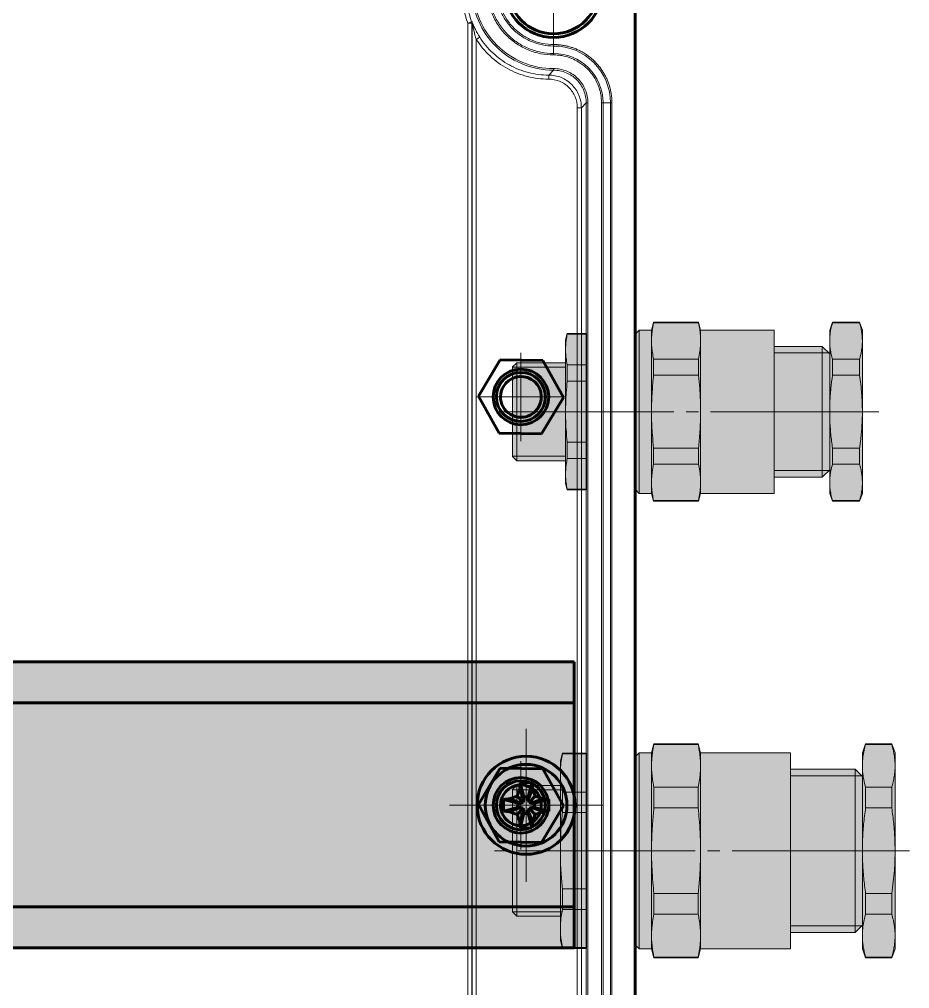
# Model space of a CAD drawing. Header units: millimetres. Extents: x -101 to 319, y -85 to 212.
# Drawn here: x 266.16 to 293.4, y 55.58 to 85.25 of the extents above; entities that cross this region are included whole.
import ezdxf

# ---------------------------------------------------------------- set-up
doc = ezdxf.new("R2010")
doc.units = ezdxf.units.MM
for name, pattern in [('K5LT_AXLED', [26.227272, 21.727272, -1.5, 1.5, -1.5]), ('K5LT_BASIC', [0]), ('K5LT_THIN', [0])]:
    doc.linetypes.add(name, pattern=pattern)
doc.layers.add('Системный слой', color=7, linetype='Continuous')

# ---------------------------------------------------------------- blocks, each defined once
blk = doc.blocks.new('VP.262512_withoutcapside')
at = {"layer": 'Системный слой', "color": 150, "linetype": 'K5LT_BASIC', "lineweight": 60, "true_color": 0x0080ff}
for p, q in [((127.49, 114.99), (127.49, -114.99)), ((108.3, 50.08), (110.97, 54.54)), ((110.97, 54.54), (116.17, 54.46)), ((116.17, 54.46), (118.7, 49.92)), ((110.83, 45.54), (108.3, 50.08)), ((118.7, 49.92), (116.03, 45.46)), ((116.03, 45.46), (110.83, 45.54)), ((108.3, 0.08), (110.97, 4.54)), ((110.97, 4.54), (116.17, 4.46)), ((116.17, 4.46), (118.7, -0.08)), ((110.83, -4.46), (108.3, 0.08)), ((118.7, -0.08), (116.03, -4.54)), ((116.03, -4.54), (110.83, -4.46))]:
    blk.add_line(p, q, dxfattribs=at)
at = {"layer": 'Системный слой', "color": 30, "linetype": 'K5LT_AXLED', "lineweight": 18, "true_color": 0xff8000}
for p, q in [((117.5, 100), (117.5, 92)), ((113.5, 50), (113.5, 55.4)), ((113.5, 50), (108.1, 50)), ((113.5, 50), (118.9, 50)), ((113.5, 50), (113.5, 44.6)), ((113.5, 0), (113.5, 5.4)), ((113.5, 0), (108.1, 0)), ((113.5, 0), (118.9, 0)), ((113.5, 0), (113.5, -5.4))]:
    blk.add_line(p, q, dxfattribs=at)
at = {"layer": 'Системный слой', "color": 7, "linetype": 'K5LT_THIN', "lineweight": 18}
for p, q in [((107.47, 95.93), (107, 95.76)), ((107.5, 95.76), (107, 95.76)), ((107, 95.76), (107, -95.76)), ((107.47, 95.93), (107.51, 95.94)), ((107.54, 95.77), (107.5, 95.76)), ((107.5, 95.76), (107.5, -95.76)), ((107.54, -95.77), (107.54, 95.77)), ((108.04, 93.77), (108.47, 94.04)), ((108.04, -93.77), (108.04, 93.77)), ((117.5, 92.96), (117.5, 92.05)), ((116.9, 89.4), (117.5, 90)), ((120.9, 85.4), (121.5, 86)), ((121.7, 86), (121.5, 86)), ((121.5, 86), (121.5, -86)), ((121.7, 86), (121.7, -86)), ((123.55, 86), (123.37, 86)), ((123.37, 86), (123.37, -86)), ((123.55, 86), (124.46, 86)), ((123.55, -86), (123.55, 86)), ((124.46, -86), (124.46, 86)), ((124.46, 86), (124.64, 86)), ((124.64, 86), (124.64, -86)), ((120.4, 85.4), (120.9, 85.4)), ((120.4, -85.4), (120.4, 85.4)), ((120.9, -85.4), (120.9, 85.4))]:
    blk.add_line(p, q, dxfattribs=at)
at = {"layer": 'Системный слой', "color": 150, "linetype": 'K5LT_BASIC', "lineweight": 60, "true_color": 0x0080ff}
for centre, radius in [((117.5, 100), 6), ((117.5, 100), 5.54), ((113.5, 50), 3.4), ((113.5, 50), 3), ((113.5, 0), 3.4), ((113.5, 0), 3)]:
    blk.add_circle(centre, radius, dxfattribs=at)
at = {"layer": 'Системный слой', "color": 7, "linetype": 'K5LT_THIN', "lineweight": 18}
for radius, end in [(6.96, 90.0016), (6.05, 90.0018)]:
    blk.add_arc((117.5, 86), radius, 359.9996, end, dxfattribs=at)
at = {"layer": 'Системный слой', "color": 150, "linetype": 'K5LT_BASIC', "lineweight": 60, "true_color": 0x0080ff}
for centre, start, end in [((113.5, 50), 329.0779, 149.0779), ((113.5, 50), 149.0779, 329.0779), ((113.5, 0), 329.0779, 149.0779), ((113.5, 0), 149.0779, 329.0779)]:
    blk.add_arc(centre, 2.5, start, end, dxfattribs=at)
at = {"layer": 'Системный слой', "color": 7, "linetype": 'K5LT_THIN', "lineweight": 18}
for centre, major_axis, ratio, start_param, end_param in [((107, 95.76), (-0.123, 0.485), 0.999959, 4.464107, 4.814949), ((107.04, 95.77), (-0.125, 0.484), 0.999959, 4.460672, 4.813688), ((117.5, 90.2), (0, -0.2), 0.000865, 4.712389, 6.276205), ((116.9, 88.9), (0, 0.5), 0.000346, 4.712389, 6.276204)]:
    blk.add_ellipse(centre, major_axis=major_axis, ratio=ratio, start_param=start_param, end_param=end_param, dxfattribs=at)
for points, knots in [([(107.5, 100), (107.5, 98.62), (107.79, 97.28), (108.82, 94.87), (109.55, 93.8), (111.3, 92.05), (112.37, 91.32), (114.78, 90.29), (116.12, 90), (117.5, 90)], [0, 0, 0, 0, 0.25, 0.25, 0.5, 0.5, 0.75, 0.75, 1, 1, 1, 1]), ([(107.7, 100), (107.7, 98.72), (107.95, 97.43), (108.94, 95.06), (109.66, 93.98), (111.48, 92.16), (112.56, 91.44), (114.93, 90.45), (116.22, 90.2), (117.5, 90.2)], [0, 0, 0, 0, 0.25, 0.25, 0.5, 0.5, 0.75, 0.75, 1, 1, 1, 1]), ([(109.37, 100), (109.37, 99.47), (109.42, 98.93), (109.58, 98.14), (109.64, 97.88), (109.8, 97.37), (109.88, 97.13), (110.19, 96.39), (110.44, 95.92), (110.89, 95.25), (111.05, 95.04), (111.38, 94.63), (111.56, 94.43), (111.94, 94.06), (112.14, 93.88), (112.55, 93.54), (112.76, 93.38), (113.21, 93.08), (113.43, 92.95), (113.9, 92.7), (114.14, 92.59), (114.88, 92.28), (115.39, 92.12), (116.44, 91.92), (116.97, 91.87), (117.5, 91.87)], [0, 0, 0, 0, 0.125, 0.125, 0.1875, 0.1875, 0.25, 0.25, 0.375, 0.375, 0.4375, 0.4375, 0.5, 0.5, 0.5625, 0.5625, 0.625, 0.625, 0.6875, 0.6875, 0.75, 0.75, 0.875, 0.875, 1, 1, 1, 1]), ([(109.55, 100), (109.55, 99.48), (109.6, 98.96), (109.76, 98.19), (109.82, 97.93), (109.97, 97.43), (110.06, 97.19), (110.26, 96.71), (110.37, 96.48), (110.61, 96.02), (110.75, 95.79), (111.19, 95.14), (111.51, 94.74), (112.25, 94.01), (112.66, 93.67), (113.52, 93.1), (113.98, 92.85), (114.7, 92.56), (114.95, 92.47), (115.45, 92.32), (115.7, 92.25), (116.46, 92.1), (116.97, 92.05), (117.5, 92.05)], [0, 0, 0, 0, 0.125, 0.125, 0.1875, 0.1875, 0.25, 0.25, 0.3125, 0.3125, 0.375, 0.375, 0.5, 0.5, 0.625, 0.625, 0.75, 0.75, 0.8125, 0.8125, 0.875, 0.875, 1, 1, 1, 1]), ([(117.5, 92.96), (117.03, 92.96), (116.58, 93.01), (115.67, 93.19), (115.22, 93.32), (114.59, 93.59), (114.38, 93.68), (113.97, 93.9), (113.78, 94.02), (113.2, 94.41), (112.84, 94.7), (112.2, 95.35), (111.9, 95.71), (111.39, 96.47), (111.17, 96.88), (110.91, 97.52), (110.83, 97.74), (110.7, 98.18), (110.64, 98.4), (110.51, 99.08), (110.46, 99.53), (110.46, 100)], [0, 0, 0, 0, 0.125, 0.125, 0.25, 0.25, 0.3125, 0.3125, 0.375, 0.375, 0.5, 0.5, 0.625, 0.625, 0.75, 0.75, 0.8125, 0.8125, 0.875, 0.875, 1, 1, 1, 1]), ([(110.64, 100), (110.64, 99.55), (110.69, 99.1), (110.82, 98.45), (110.87, 98.23), (111, 97.8), (111.08, 97.58), (111.34, 96.96), (111.55, 96.57), (112.05, 95.82), (112.34, 95.47), (112.97, 94.84), (113.31, 94.55), (113.87, 94.18), (114.07, 94.06), (114.46, 93.85), (114.67, 93.75), (115.28, 93.5), (115.71, 93.37), (116.6, 93.19), (117.05, 93.14), (117.5, 93.14)], [0, 0, 0, 0, 0.125, 0.125, 0.1875, 0.1875, 0.25, 0.25, 0.375, 0.375, 0.5, 0.5, 0.625, 0.625, 0.6875, 0.6875, 0.75, 0.75, 0.875, 0.875, 1, 1, 1, 1]), ([(107.51, 95.94), (107.51, 95.94), (107.53, 95.89), (107.58, 95.76), (107.61, 95.69), (107.71, 95.44), (107.79, 95.27), (107.96, 94.92), (108.05, 94.74), (108.25, 94.39), (108.35, 94.21), (108.47, 94.04)], [0, 0, 0, 0, 0.125, 0.125, 0.25, 0.25, 0.5, 0.5, 0.75, 0.75, 1, 1, 1, 1]), ([(108.04, 93.77), (107.99, 93.95), (107.93, 94.14), (107.83, 94.51), (107.78, 94.69), (107.69, 95.06), (107.65, 95.25), (107.6, 95.5), (107.58, 95.58), (107.55, 95.71), (107.54, 95.77), (107.54, 95.77)], [0, 0, 0, 0, 0.25, 0.25, 0.5, 0.5, 0.75, 0.75, 0.875, 0.875, 1, 1, 1, 1]), ([(116.9, 88.9), (116.02, 88.9), (115.15, 89.01), (113.44, 89.45), (112.62, 89.78), (111.08, 90.62), (110.36, 91.14), (109.08, 92.34), (108.52, 93.03), (108.04, 93.77)], [0, 0, 0, 0, 0.25, 0.25, 0.5, 0.5, 0.75, 0.75, 1, 1, 1, 1]), ([(108.47, 94.04), (108.91, 93.33), (109.45, 92.68), (110.67, 91.54), (111.36, 91.04), (112.82, 90.23), (113.61, 89.92), (115.23, 89.51), (116.07, 89.4), (116.9, 89.4)], [0, 0, 0, 0, 0.25, 0.25, 0.5, 0.5, 0.75, 0.75, 1, 1, 1, 1]), ([(117.5, 91.87), (117.69, 91.87), (117.98, 91.85), (118.26, 91.82), (118.45, 91.79), (118.54, 91.77), (119.02, 91.68), (119.38, 91.57), (120.01, 91.31), (120.27, 91.18), (120.61, 90.98), (120.69, 90.92), (121.08, 90.66), (121.38, 90.42), (121.85, 89.94), (122.04, 89.73), (122.26, 89.42), (122.32, 89.35), (122.59, 88.94), (122.77, 88.6), (123.03, 87.97), (123.12, 87.7), (123.21, 87.32), (123.24, 87.23), (123.33, 86.76), (123.37, 86.38), (123.37, 86)], [0, 0, 0, 0, 0.0625, 0.09375, 0.09375, 0.125, 0.125, 0.25, 0.25, 0.34375, 0.34375, 0.375, 0.375, 0.5, 0.5, 0.59375, 0.59375, 0.625, 0.625, 0.75, 0.75, 0.84375, 0.84375, 0.875, 0.875, 1, 1, 1, 1]), ([(117.5, 90.2), (118.05, 90.2), (118.6, 90.09), (119.61, 89.67), (120.08, 89.36), (120.86, 88.58), (121.17, 88.11), (121.59, 87.1), (121.7, 86.55), (121.7, 86)], [0, 0, 0, 0, 0.25, 0.25, 0.5, 0.5, 0.75, 0.75, 1, 1, 1, 1]), ([(120.9, 85.4), (120.9, 85.93), (120.8, 86.45), (120.4, 87.42), (120.1, 87.86), (119.36, 88.6), (118.92, 88.9), (117.95, 89.3), (117.43, 89.4), (116.9, 89.4)], [0, 0, 0, 0, 0.25, 0.25, 0.5, 0.5, 0.75, 0.75, 1, 1, 1, 1]), ([(117.5, 90), (118.02, 90), (118.55, 89.89), (119.51, 89.49), (119.96, 89.2), (120.7, 88.46), (120.99, 88.01), (121.39, 87.05), (121.5, 86.52), (121.5, 86)], [0, 0, 0, 0, 0.25, 0.25, 0.5, 0.5, 0.75, 0.75, 1, 1, 1, 1]), ([(120.4, 85.4), (120.4, 85.86), (120.31, 86.32), (119.96, 87.17), (119.7, 87.55), (119.05, 88.2), (118.67, 88.46), (117.82, 88.81), (117.36, 88.9), (116.9, 88.9)], [0, 0, 0, 0, 0.25, 0.25, 0.5, 0.5, 0.75, 0.75, 1, 1, 1, 1])]:
    blk.add_open_spline(points, degree=3, knots=knots, dxfattribs=at)
for points in [[(107, 95.76), (106.58, 96.91), (106.36, 98.14), (106.36, 99.36)], [(106.86, 99.36), (106.86, 98.19), (107.07, 97.03), (107.47, 95.93)]]:
    blk.add_open_spline(points, degree=3, dxfattribs=at)
for points, weights, degree in [([(117.5, 92.96), (117.5, 92.99), (117.5, 93.06), (117.5, 93.14)], [1, 0.886025048378, 0.886025048378, 1], 3), ([(117.5, 93.14), (121.69, 93.14), (124.64, 90.19), (124.64, 86)], [1, 0.804736268058, 0.804736268058, 1], 3), ([(117.5, 92.05), (117.5, 92), (117.5, 91.87)], [1, 0.829037572555, 1], 2)]:
    blk.add_rational_spline(points, weights, degree=degree, dxfattribs=at)
blk = doc.blocks.new('DIN_VP.262512')
at = {"layer": 'Системный слой', "true_color": 0xffffff}
h = blk.add_hatch(color=7, dxfattribs=at)
h.paths.add_polyline_path([(108.53, 12.55), (-120, 12.55), (-120, -12.45), (108.53, -12.45), (120, -12.45), (120, 12.55)])
h.paths.add_polyline_path([(-120, -17.44), (120, -17.36), (120, -12.36), (-120, -12.44)])
h.paths.add_polyline_path([(-120, 12.42), (108.53, 12.55), (120, 12.52), (120, 17.61), (-120, 17.51)])
h = blk.add_hatch(color=7, dxfattribs=at)
h.paths.add_polyline_path([(113.36, 2.02), (113.43, 2.76), (114.86, 2.76), (114.93, 2.02), (115.26, 1.12), (116.16, 0.78), (116.9, 0.71), (116.9, -0.71), (116.16, -0.78), (115.26, -1.12), (114.93, -2.02), (114.86, -2.76), (113.43, -2.76), (113.36, -2.02), (113.03, -1.12), (112.13, -0.78), (111.39, -0.71), (111.36, 0), (111.39, 0.71), (112.13, 0.78), (113.03, 1.12)])
h.paths.add_polyline_path([(114.14, -6), (117.11, -5.21), (119.31, -3.06), (120.14, -0.1), (119.41, 2.88), (117.29, 5.11), (114.35, 6), (111.36, 5.31), (109.09, 3.24), (108.15, 0.31), (108.78, -2.7), (110.82, -5), (113.73, -5.99)])
h.paths.add_polyline_path([(113.79, 0.35), (113.47, 0.26), (113.13, 0.26), (113.13, -0.26), (113.47, -0.26), (113.79, -0.35), (113.88, -0.67), (113.88, -1.02), (114.41, -1.02), (114.41, -0.67), (114.5, -0.35), (114.82, -0.26), (115.16, -0.26), (115.16, 0.26), (114.82, 0.26), (114.5, 0.35), (114.41, 0.67), (114.41, 1.02), (113.88, 1.02), (113.88, 0.67)])
h.paths.add_polyline_path([(113.88, 0.67), (113.36, 2.02), (113.03, 1.12), (113.79, 0.35)])
h.paths.add_polyline_path([(113.88, 1.02), (113.43, 2.76), (113.36, 2.02), (113.88, 0.67)])
h.paths.add_polyline_path([(113.43, 2.76), (113.88, 1.02), (114.41, 1.02), (114.86, 2.76)])
h.paths.add_polyline_path([(114.86, 2.76), (114.41, 1.02), (114.41, 0.67), (114.93, 2.02)])
h.paths.add_polyline_path([(114.93, 2.02), (114.41, 0.67), (114.5, 0.35), (115.26, 1.12)])
h.paths.add_polyline_path([(114.82, 0.26), (116.16, 0.78), (115.26, 1.12), (114.5, 0.35)])
h.paths.add_polyline_path([(116.16, 0.78), (114.82, 0.26), (115.16, 0.26), (116.9, 0.71)])
h.paths.add_polyline_path([(116.9, 0.71), (115.16, 0.26), (115.16, -0.26), (116.9, -0.71)])
h.paths.add_polyline_path([(116.9, -0.71), (115.16, -0.26), (114.82, -0.26), (116.16, -0.78)])
h.paths.add_polyline_path([(116.16, -0.78), (114.82, -0.26), (114.5, -0.35), (115.26, -1.12)])
h.paths.add_polyline_path([(115.26, -1.12), (114.5, -0.35), (114.41, -0.67), (114.93, -2.02)])
h.paths.add_polyline_path([(114.93, -2.02), (114.41, -0.67), (114.41, -1.02), (114.86, -2.76)])
h.paths.add_polyline_path([(114.86, -2.76), (114.41, -1.02), (113.88, -1.02), (113.43, -2.76)])
h.paths.add_polyline_path([(113.88, -0.67), (113.36, -2.02), (113.43, -2.76), (113.88, -1.02)])
h.paths.add_polyline_path([(113.03, -1.12), (113.36, -2.02), (113.88, -0.67), (113.79, -0.35)])
h.paths.add_polyline_path([(113.03, -1.12), (113.79, -0.35), (113.47, -0.26), (112.13, -0.78)])
h.paths.add_polyline_path([(112.13, -0.78), (113.47, -0.26), (113.13, -0.26), (111.39, -0.71)])
h.paths.add_polyline_path([(111.39, -0.71), (113.13, -0.26), (113.13, 0.26), (111.39, 0.71), (111.36, 0)])
h.paths.add_polyline_path([(111.39, 0.71), (113.13, 0.26), (113.47, 0.26), (112.13, 0.78)])
h.paths.add_polyline_path([(112.13, 0.78), (113.47, 0.26), (113.79, 0.35), (113.03, 1.12)])
at = {"layer": 'Системный слой', "color": 150, "linetype": 'K5LT_BASIC', "lineweight": 60, "true_color": 0x0080ff}
for p, q in [((120, 17.56), (-120, 17.56)), ((120, 17.56), (120, -17.44)), ((120, 12.56), (-120, 12.56)), ((113.43, 2.76), (113.88, 1.02)), ((114.86, 2.76), (114.41, 1.02)), ((113.36, 2.02), (113.88, 0.67)), ((114.93, 2.02), (114.41, 0.67)), ((111.39, 0.71), (113.13, 0.26)), ((112.13, 0.78), (113.47, 0.26)), ((113.03, 1.12), (113.79, 0.35)), ((113.13, 0.26), (113.13, -0.26)), ((113.47, 0.26), (113.13, 0.26)), ((113.79, 0.35), (113.47, 0.26)), ((113.88, 0.67), (113.79, 0.35)), ((114.41, 1.02), (113.88, 1.02)), ((113.88, 1.02), (113.88, 0.67)), ((114.41, 0.67), (114.41, 1.02)), ((114.5, 0.35), (114.41, 0.67)), ((115.26, 1.12), (114.5, 0.35)), ((114.82, 0.26), (114.5, 0.35)), ((116.16, 0.78), (114.82, 0.26)), ((115.16, 0.26), (114.82, 0.26)), ((116.9, 0.71), (115.16, 0.26)), ((115.16, -0.26), (115.16, 0.26)), ((111.39, -0.71), (113.13, -0.26)), ((112.13, -0.78), (113.47, -0.26)), ((113.03, -1.12), (113.79, -0.35)), ((113.13, -0.26), (113.47, -0.26)), ((113.36, -2.02), (113.88, -0.67)), ((113.43, -2.76), (113.88, -1.02)), ((113.47, -0.26), (113.79, -0.35)), ((113.79, -0.35), (113.88, -0.67)), ((113.88, -0.67), (113.88, -1.02)), ((113.88, -1.02), (114.41, -1.02)), ((114.41, -0.67), (114.5, -0.35)), ((114.41, -1.02), (114.41, -0.67)), ((114.93, -2.02), (114.41, -0.67)), ((114.86, -2.76), (114.41, -1.02)), ((114.5, -0.35), (114.82, -0.26)), ((115.26, -1.12), (114.5, -0.35)), ((114.82, -0.26), (115.16, -0.26)), ((116.16, -0.78), (114.82, -0.26)), ((116.9, -0.71), (115.16, -0.26)), ((120, -12.44), (-120, -12.44)), ((120, -17.44), (-120, -17.44))]:
    blk.add_line(p, q, dxfattribs=at)
at = {"layer": 'Системный слой', "color": 30, "linetype": 'K5LT_AXLED', "lineweight": 18, "true_color": 0xff8000}
for q in [(114.14, 9.37), (104.77, 0), (123.52, 0), (114.14, -9.38)]:
    blk.add_line((114.14, 0), q, dxfattribs=at)
at = {"layer": 'Системный слой', "color": 150, "linetype": 'K5LT_BASIC', "lineweight": 60, "true_color": 0x0080ff}
for radius in [6, 5]:
    blk.add_circle((114.14, 0), radius, dxfattribs=at)
for centre, major_axis, ratio, start_param, end_param in [((114.28, 0), (0, -5.24), 0.190027, 4.157813, 4.31707), ((114.14, -0.34), (-5.22, 0), 0.599811, 4.575584, 4.849194), ((114.01, 0), (0, 5.24), 0.190027, -1.175477, -1.01622), ((114.35, -0.06), (-1.43, -5.04), 0.306406, 4.376237, 4.564959), ((113.94, -0.06), (-1.43, 5.04), 0.306406, -1.423366, -1.234644), ((114.49, 0), (0, -5.22), 0.599811, 4.575584, 4.712389), ((114.14, -0.13), (-5.24, 0), 0.190027, -1.175477, -1.01622), ((114.2, -0.2), (-5.04, -1.43), 0.306406, -1.423366, -1.234644), ((114.09, -0.2), (-5.04, 1.43), 0.306406, 4.376237, 4.564959), ((114.14, -0.13), (-5.24, 0), 0.190027, 4.157813, 4.31707), ((113.8, 0), (0, 5.22), 0.599811, 4.575584, 4.849194), ((114.49, 0), (0, -5.22), 0.599811, 4.712389, 4.849194), ((114.14, 0.13), (5.24, 0), 0.190027, 4.157813, 4.31707), ((114.2, 0.2), (5.04, -1.43), 0.306406, 4.376237, 4.564959), ((114.35, 0.06), (1.43, -5.04), 0.306406, -1.423366, -1.234644), ((113.94, 0.06), (1.43, 5.04), 0.306406, 4.376237, 4.564959), ((114.09, 0.2), (5.04, 1.43), 0.306406, -1.423366, -1.234644), ((114.14, 0.13), (5.24, 0), 0.190027, -1.175477, -1.01622), ((114.28, 0), (0, -5.24), 0.190027, -1.175477, -1.01622), ((114.01, 0), (0, 5.24), 0.190027, 4.157813, 4.31707), ((114.14, 0.34), (5.22, 0), 0.599811, 4.575584, 4.849194)]:
    blk.add_ellipse(centre, major_axis=major_axis, ratio=ratio, start_param=start_param, end_param=end_param, dxfattribs=at)
blk = doc.blocks.new('VZ-N16_withcap')
at = {"true_color": 0xffffff}
for points in [[(11.94, 8.9), (10.99, 9.16), (7.99, 9.16), (7.99, 14.5), (7.49, 15), (-7.51, 15), (-8.01, 14.5), (-8.01, 9.16), (-11.01, 9.16), (-11.96, 8.9), (-11.96, 5.96), (11.94, 5.96)], [(12, -19), (12, -8), (13.1, -7.71), (13.1, -2.3), (12, -2), (12, -0.5), (11.5, 0), (-11.5, 0), (-12, -0.5), (-12, -2), (-13.1, -2.3), (-13.1, -7.71), (-12, -8), (-12, -19), (-10, -19), (-10, -26.9), (-9.1, -27.8), (-12, -27.8), (-13.1, -28.2), (-13.1, -31.4), (-12, -31.8), (12, -31.8), (13.1, -31.4), (13.1, -28.2), (12, -27.8), (9.1, -27.8), (10, -26.9), (10, -19)]]:
    blk.add_hatch(color=7, dxfattribs=at).paths.add_polyline_path(points)
at = {"color": 30, "linetype": 'K5LT_AXLED', "lineweight": 0, "true_color": 0xff8000}
blk.add_line((0, -33.58), (0, 17.22), dxfattribs=at)
at = {"color": 150, "linetype": 'K5LT_BASIC', "lineweight": 0, "true_color": 0x0080ff}
for p, q in [((-8, 14.5), (-7.5, 15)), ((-8, 9.05), (-8, 14.5)), ((-8, 14.5), (8, 14.5)), ((-7.5, 15), (7.5, 15)), ((8, 14.5), (7.5, 15)), ((8, 9.05), (8, 14.5)), ((-11.95, 8.9), (-11, 9.16)), ((-11.95, 5.96), (-11.95, 8.9)), ((-11.95, 8.9), (-11.86, 8.9)), ((-11.86, 5.96), (-11.86, 8.9)), ((-11, 9.16), (-9.53, 9.16)), ((-9.53, 9.16), (0, 9.16)), ((-7.19, 5.96), (-7.19, 8.9)), ((-7.19, 8.9), (-4.67, 8.9)), ((-4.67, 5.96), (-4.67, 8.9)), ((0, 9.16), (9.53, 9.16)), ((4.67, 5.96), (4.67, 8.9)), ((4.67, 8.9), (7.19, 8.9)), ((7.19, 5.96), (7.19, 8.9)), ((9.53, 9.16), (11, 9.16)), ((11.95, 8.9), (11, 9.16)), ((11.86, 5.96), (11.86, 8.9)), ((11.86, 8.9), (11.95, 8.9)), ((11.95, 5.96), (11.95, 8.9)), ((-11.95, 5.96), (-11.86, 5.96)), ((-11.86, 5.96), (-7.19, 5.96)), ((-7.19, 5.96), (-4.67, 5.96)), ((-4.67, 5.96), (4.67, 5.96)), ((4.67, 5.96), (7.19, 5.96)), ((7.19, 5.96), (11.86, 5.96)), ((11.86, 5.96), (11.95, 5.96)), ((-12, -0.5), (-11.5, 0)), ((11.5, 0), (-11.5, 0)), ((12, -0.5), (11.5, 0)), ((-12, -0.5), (-12, -2)), ((12, -0.5), (-12, -0.5)), ((12, -0.5), (12, -2)), ((-13.1, -2.29), (-12, -2)), ((-13.1, -7.71), (-13.1, -2.29)), ((-13.1, -2.29), (-13.02, -2.29)), ((-13.02, -7.71), (-13.02, -2.29)), ((-12, -2), (-10.39, -2)), ((-10.39, -2), (0, -2)), ((-7.77, -7.71), (-7.77, -2.29)), ((-7.77, -2.29), (-5.25, -2.29)), ((-5.25, -7.71), (-5.25, -2.29)), ((0, -2), (10.39, -2)), ((5.25, -2.29), (7.77, -2.29)), ((5.25, -7.71), (5.25, -2.29)), ((7.77, -7.71), (7.77, -2.29)), ((10.39, -2), (12, -2)), ((13.1, -2.29), (12, -2)), ((13.02, -2.29), (13.1, -2.29)), ((13.02, -7.71), (13.02, -2.29)), ((13.1, -7.71), (13.1, -2.29)), ((-13.1, -7.71), (-12, -8)), ((-13.02, -7.71), (-13.1, -7.71)), ((-12, -8), (-12, -19)), ((-10.39, -8), (-12, -8)), ((0, -8), (-10.39, -8)), ((-5.25, -7.71), (-7.77, -7.71)), ((10.39, -8), (0, -8)), ((7.77, -7.71), (5.25, -7.71)), ((12, -8), (10.39, -8)), ((13.1, -7.71), (12, -8)), ((12, -8), (12, -19)), ((13.1, -7.71), (13.02, -7.71)), ((12, -19), (-12, -19)), ((-10, -26.9), (-10, -19)), ((10, -26.9), (10, -19)), ((-9.1, -27.8), (-10, -26.9)), ((10, -26.9), (-10, -26.9)), ((9.1, -27.8), (10, -26.9)), ((-13.1, -28.2), (-12, -27.8)), ((-13.1, -28.2), (-13.1, -31.4)), ((-13.02, -28.2), (-13.1, -28.2)), ((-13.02, -28.2), (-13.02, -31.4)), ((-10.39, -27.8), (-12, -27.8)), ((0, -27.8), (-10.39, -27.8)), ((-7.77, -28.2), (-7.77, -31.4)), ((-5.25, -28.2), (-7.77, -28.2)), ((-5.25, -28.2), (-5.25, -31.4)), ((10.39, -27.8), (0, -27.8)), ((5.25, -28.2), (5.25, -31.4)), ((7.77, -28.2), (5.25, -28.2)), ((7.77, -28.2), (7.77, -31.4)), ((12, -27.8), (10.39, -27.8)), ((13.1, -28.2), (12, -27.8)), ((13.02, -28.2), (13.02, -31.4)), ((13.1, -28.2), (13.02, -28.2)), ((13.1, -28.2), (13.1, -31.4)), ((-13.1, -31.4), (-13.02, -31.4)), ((-13.1, -31.4), (-12, -31.8)), ((-12, -31.8), (-10.39, -31.8)), ((-10.39, -31.8), (0, -31.8)), ((-7.77, -31.4), (-5.25, -31.4)), ((0, -31.8), (10.39, -31.8)), ((5.25, -31.4), (7.77, -31.4)), ((10.39, -31.8), (12, -31.8)), ((13.1, -31.4), (12, -31.8)), ((13.02, -31.4), (13.1, -31.4))]:
    blk.add_line(p, q, dxfattribs=at)
at = {"color": 7, "linetype": 'K5LT_THIN', "lineweight": 0}
for p, q in [((-7.46, 15), (-7.46, 14.5)), ((-7.46, 8.96), (-7.46, 14.5)), ((7.46, 15), (7.46, 14.5)), ((7.46, 8.96), (7.46, 14.5)), ((-9.19, -26.9), (-9.19, -19)), ((9.19, -26.9), (9.19, -19)), ((-9.19, -27.71), (-9.19, -26.9)), ((9.19, -27.71), (9.19, -26.9))]:
    blk.add_line(p, q, dxfattribs=at)
at = {"lineweight": 0}
blk.add_line((0, 0), (0, 5.96), dxfattribs=at)
at = {"color": 150, "linetype": 'K5LT_BASIC', "lineweight": 0, "true_color": 0x0080ff}
for points, knots in [([(-9.53, 9.16), (-9.76, 9.16), (-10.21, 9.14), (-10.99, 9.07), (-11.53, 8.97), (-11.86, 8.9)], [0, 0, 0, 0, 1.786175, 3.454309, 6, 6, 6, 6]), ([(-7.19, 8.9), (-7.49, 8.97), (-8.02, 9.06), (-8.8, 9.14), (-9.28, 9.16), (-9.53, 9.16)], [0, 0, 0, 0, 2.297009, 4.088748, 6, 6, 6, 6]), ([(0, 9.16), (-0.46, 9.16), (-1.36, 9.14), (-2.92, 9.07), (-4.01, 8.97), (-4.67, 8.9)], [0, 0, 0, 0, 1.786175, 3.454309, 6, 6, 6, 6]), ([(4.67, 8.9), (4.08, 8.97), (3.02, 9.06), (1.46, 9.14), (0.5, 9.16), (0, 9.16)], [0, 0, 0, 0, 2.297009, 4.088748, 6, 6, 6, 6]), ([(9.53, 9.16), (9.29, 9.16), (8.85, 9.14), (8.07, 9.07), (7.52, 8.97), (7.19, 8.9)], [0, 0, 0, 0, 1.786175, 3.454309, 6, 6, 6, 6]), ([(11.86, 8.9), (11.56, 8.97), (11.03, 9.06), (10.25, 9.14), (9.77, 9.16), (9.53, 9.16)], [0, 0, 0, 0, 2.297009, 4.088748, 6, 6, 6, 6]), ([(-10.39, -2), (-10.58, -2), (-10.95, -2.01), (-11.6, -2.06), (-12.28, -2.15), (-12.79, -2.25), (-13.02, -2.29)], [0, 0, 0, 0, 1.495409, 2.959111, 5.143005, 7, 7, 7, 7]), ([(-7.77, -2.29), (-8.08, -2.23), (-8.62, -2.13), (-9.39, -2.04), (-9.95, -2), (-10.28, -2), (-10.39, -2)], [0, 0, 0, 0, 2.546548, 4.327406, 6.121612, 7, 7, 7, 7]), ([(0, -2), (-0.38, -2), (-1.12, -2.01), (-2.41, -2.06), (-3.78, -2.15), (-4.79, -2.25), (-5.25, -2.29)], [0, 0, 0, 0, 1.495409, 2.959111, 5.143005, 7, 7, 7, 7]), ([(5.25, -2.29), (4.62, -2.23), (3.54, -2.13), (2.01, -2.04), (0.89, -2), (0.22, -2), (0, -2)], [0, 0, 0, 0, 2.546548, 4.327406, 6.121612, 7, 7, 7, 7]), ([(10.39, -2), (10.2, -2), (9.83, -2.01), (9.19, -2.06), (8.5, -2.15), (8, -2.25), (7.77, -2.29)], [0, 0, 0, 0, 1.495309, 2.958978, 5.142959, 7, 7, 7, 7]), ([(13.02, -2.29), (12.7, -2.23), (12.16, -2.13), (11.39, -2.04), (10.84, -2), (10.5, -2), (10.39, -2)], [0, 0, 0, 0, 2.546533, 4.327435, 6.121632, 7, 7, 7, 7]), ([(-13.02, -7.71), (-12.7, -7.77), (-12.16, -7.87), (-11.39, -7.96), (-10.84, -8), (-10.5, -8), (-10.39, -8)], [0, 0, 0, 0, 2.546548, 4.327406, 6.121612, 7, 7, 7, 7]), ([(-10.39, -8), (-10.2, -8), (-9.83, -7.99), (-9.19, -7.94), (-8.5, -7.85), (-8, -7.75), (-7.77, -7.71)], [0, 0, 0, 0, 1.495409, 2.959111, 5.143005, 7, 7, 7, 7]), ([(-5.25, -7.71), (-4.62, -7.77), (-3.54, -7.87), (-2.01, -7.96), (-0.89, -8), (-0.22, -8), (0, -8)], [0, 0, 0, 0, 2.546548, 4.327406, 6.121612, 7, 7, 7, 7]), ([(0, -8), (0.38, -8), (1.12, -7.99), (2.41, -7.94), (3.78, -7.85), (4.79, -7.75), (5.25, -7.71)], [0, 0, 0, 0, 1.495409, 2.959111, 5.143005, 7, 7, 7, 7]), ([(7.77, -7.71), (8.08, -7.77), (8.62, -7.87), (9.39, -7.96), (9.95, -8), (10.28, -8), (10.39, -8)], [0, 0, 0, 0, 2.546533, 4.327435, 6.121632, 7, 7, 7, 7]), ([(10.39, -8), (10.58, -8), (10.95, -7.99), (11.6, -7.94), (12.28, -7.85), (12.79, -7.75), (13.02, -7.71)], [0, 0, 0, 0, 1.495309, 2.958978, 5.142959, 7, 7, 7, 7]), ([(-13.02, -28.2), (-12.7, -28.11), (-12.16, -27.97), (-11.45, -27.86), (-10.89, -27.81), (-10.56, -27.8), (-10.39, -27.8)], [0, 0, 0, 0, 2.54652, 4.331104, 5.681143, 7, 7, 7, 7]), ([(-10.39, -27.8), (-10.2, -27.8), (-9.83, -27.81), (-9.19, -27.88), (-8.5, -28), (-8, -28.13), (-7.77, -28.2)], [0, 0, 0, 0, 1.489537, 2.953457, 5.141664, 7, 7, 7, 7]), ([(-5.25, -28.2), (-4.62, -28.11), (-3.65, -27.99), (-2.34, -27.88), (-1.23, -27.82), (-0.44, -27.8), (0, -27.8)], [0, 0, 0, 0, 2.546534, 3.880294, 5.233013, 7, 7, 7, 7]), ([(0, -27.8), (0.38, -27.8), (1.12, -27.81), (2.2, -27.87), (3.58, -27.98), (4.59, -28.1), (5.25, -28.2)], [0, 0, 0, 0, 1.489631, 2.953581, 4.313956, 7, 7, 7, 7]), ([(7.77, -28.2), (8.08, -28.11), (8.62, -27.97), (9.33, -27.86), (9.89, -27.81), (10.23, -27.8), (10.39, -27.8)], [0, 0, 0, 0, 2.546534, 4.331077, 5.681117, 7, 7, 7, 7]), ([(10.39, -27.8), (10.58, -27.8), (10.95, -27.81), (11.6, -27.88), (12.29, -28), (12.79, -28.13), (13.02, -28.2)], [0, 0, 0, 0, 1.489631, 2.953581, 5.141707, 7, 7, 7, 7]), ([(-10.39, -31.8), (-10.61, -31.8), (-10.94, -31.79), (-11.38, -31.74), (-11.82, -31.68), (-12.37, -31.58), (-12.8, -31.46), (-13.02, -31.4)], [0, 0, 0, 0, 1.982217, 2.987477, 3.996278, 6.002624, 8, 8, 8, 8]), ([(-7.77, -31.4), (-8.01, -31.47), (-8.44, -31.58), (-9.06, -31.7), (-9.61, -31.77), (-10.06, -31.8), (-10.32, -31.8), (-10.39, -31.8)], [0, 0, 0, 0, 2.290651, 3.936872, 5.624706, 7.324289, 8, 8, 8, 8]), ([(0, -31.8), (-0.39, -31.8), (-1.2, -31.79), (-2.46, -31.72), (-3.83, -31.59), (-4.77, -31.47), (-5.25, -31.4)], [0, 0, 0, 0, 1.543159, 3.22086, 5.051399, 7, 7, 7, 7]), ([(5.25, -31.4), (4.62, -31.49), (3.65, -31.61), (2.35, -31.72), (1.24, -31.78), (0.45, -31.8), (0, -31.8)], [0, 0, 0, 0, 2.556476, 3.868721, 5.204549, 7, 7, 7, 7]), ([(10.39, -31.8), (10.17, -31.8), (9.85, -31.79), (9.41, -31.74), (8.97, -31.68), (8.42, -31.58), (7.98, -31.46), (7.77, -31.4)], [0, 0, 0, 0, 1.982217, 2.987477, 3.996278, 6.002624, 8, 8, 8, 8]), ([(13.02, -31.4), (12.77, -31.47), (12.34, -31.58), (11.72, -31.7), (11.17, -31.77), (10.73, -31.8), (10.47, -31.8), (10.39, -31.8)], [0, 0, 0, 0, 2.290651, 3.936872, 5.624706, 7.324289, 8, 8, 8, 8])]:
    blk.add_open_spline(points, degree=3, knots=knots, dxfattribs=at)
blk = doc.blocks.new('VZ-N12_withcap')
at = {"true_color": 0xffffff}
for points in [[(9.56, 8.32), (8.8, 8.52), (6, 8.52), (6, 14.5), (5.5, 15), (-5.46, 15), (-6, 14.5), (-6, 8.52), (-8.8, 8.52), (-9.56, 8.32), (-9.56, 5.96), (9.56, 5.96)], [(10, -17), (10, -8), (10.95, -7.75), (10.95, -2.25), (10, -2), (10, -0.5), (9.5, 0), (-9.5, 0), (-10, -0.5), (-10, -2), (-10.95, -2.25), (-10.95, -7.75), (-10, -8), (-10, -17), (-8, -17), (-8, -22.9), (-7.1, -23.8), (-10, -23.8), (-10.89, -24.15), (-10.95, -27.45), (-10, -27.8), (10, -27.8), (10.95, -27.45), (10.95, -24.15), (10, -23.8), (7.1, -23.8), (8, -22.9), (8, -17)]]:
    blk.add_hatch(color=7, dxfattribs=at).paths.add_polyline_path(points)
at = {"color": 30, "linetype": 'K5LT_AXLED', "lineweight": 0, "true_color": 0xff8000}
blk.add_line((0, 17), (0, -29.8), dxfattribs=at)
at = {"color": 150, "linetype": 'K5LT_BASIC', "lineweight": 0, "true_color": 0x0080ff}
for p, q in [((-6, 14.5), (-5.5, 15)), ((-6, 8.52), (-6, 14.5)), ((6, 14.5), (-6, 14.5)), ((5.5, 15), (-5.5, 15)), ((6, 14.5), (5.5, 15)), ((6, 8.52), (6, 14.5)), ((-9.56, 8.32), (-8.8, 8.52)), ((-9.56, 5.96), (-9.56, 8.32)), ((-9.56, 8.32), (-9.49, 8.32)), ((-9.49, 5.96), (-9.49, 8.32)), ((-8.8, 8.52), (-7.62, 8.52)), ((-7.62, 8.52), (0, 8.52)), ((-5.75, 5.96), (-5.75, 8.32)), ((-5.75, 8.32), (-3.74, 8.32)), ((-3.74, 5.96), (-3.74, 8.32)), ((0, 8.52), (7.62, 8.52)), ((3.74, 5.96), (3.74, 8.32)), ((3.74, 8.32), (5.75, 8.32)), ((5.75, 5.96), (5.75, 8.32)), ((7.62, 8.52), (8.8, 8.52)), ((9.56, 8.32), (8.8, 8.52)), ((9.49, 5.96), (9.49, 8.32)), ((9.49, 8.32), (9.56, 8.32)), ((9.56, 5.96), (9.56, 8.32)), ((-9.56, 5.96), (-9.49, 5.96)), ((-9.49, 5.96), (-5.75, 5.96)), ((-5.75, 5.96), (-3.74, 5.96)), ((-3.74, 5.96), (3.74, 5.96)), ((3.74, 5.96), (5.75, 5.96)), ((5.75, 5.96), (9.49, 5.96)), ((9.49, 5.96), (9.56, 5.96)), ((-10, -0.5), (-9.5, 0)), ((-9.5, 0), (0, 0)), ((0, 0), (9.5, 0)), ((10, -0.5), (9.5, 0)), ((-10, -0.5), (-10, -2)), ((-10, -0.5), (0, -0.5)), ((0, -0.5), (10, -0.5)), ((10, -0.5), (10, -2)), ((-10.95, -2.25), (-10, -2)), ((-10.95, -7.75), (-10.95, -2.25)), ((-10.89, -2.25), (-10.95, -2.25)), ((-10.89, -7.75), (-10.89, -2.25)), ((-8.66, -2), (-10, -2)), ((0, -2), (-8.66, -2)), ((-6.43, -7.75), (-6.43, -2.25)), ((-4.46, -2.25), (-6.43, -2.25)), ((-4.46, -7.75), (-4.46, -2.25)), ((8.66, -2), (0, -2)), ((6.43, -2.25), (4.46, -2.25)), ((4.46, -7.75), (4.46, -2.25)), ((6.43, -7.75), (6.43, -2.25)), ((10, -2), (8.66, -2)), ((10.95, -2.25), (10, -2)), ((10.95, -2.25), (10.89, -2.25)), ((10.89, -7.75), (10.89, -2.25)), ((10.95, -7.75), (10.95, -2.25)), ((-10.95, -7.75), (-10, -8)), ((-10.95, -7.75), (-10.89, -7.75)), ((-10, -8), (-10, -17)), ((-10, -8), (-8.66, -8)), ((-8.66, -8), (0, -8)), ((-6.43, -7.75), (-4.46, -7.75)), ((0, -8), (8.66, -8)), ((4.46, -7.75), (6.43, -7.75)), ((8.66, -8), (10, -8)), ((10.95, -7.75), (10, -8)), ((10, -8), (10, -17)), ((10.89, -7.75), (10.95, -7.75)), ((-10, -17), (10, -17)), ((-8, -22.9), (-8, -17)), ((8, -22.9), (8, -17)), ((-7.1, -23.8), (-8, -22.9)), ((-8, -22.9), (0, -22.9)), ((0, -22.9), (8, -22.9)), ((7.1, -23.8), (8, -22.9)), ((-10.95, -24.15), (-10, -23.8)), ((-10.95, -24.15), (-10.95, -27.45)), ((-10.95, -24.15), (-10.89, -24.15)), ((-10.89, -24.15), (-10.89, -27.45)), ((-10, -23.8), (-8.66, -23.8)), ((-8.66, -23.8), (0, -23.8)), ((-6.43, -24.15), (-6.43, -27.45)), ((-6.43, -24.15), (-4.46, -24.15)), ((-4.46, -24.15), (-4.46, -27.45)), ((0, -23.8), (8.66, -23.8)), ((4.46, -24.15), (4.46, -27.45)), ((4.46, -24.15), (6.43, -24.15)), ((6.43, -24.15), (6.43, -27.45)), ((8.66, -23.8), (10, -23.8)), ((10.95, -24.15), (10, -23.8)), ((10.89, -24.15), (10.89, -27.45)), ((10.89, -24.15), (10.95, -24.15)), ((10.95, -24.15), (10.95, -27.45)), ((-10.89, -27.45), (-10.95, -27.45)), ((-10.95, -27.45), (-10, -27.8)), ((-8.66, -27.8), (-10, -27.8)), ((0, -27.8), (-8.66, -27.8)), ((-4.46, -27.45), (-6.43, -27.45)), ((8.66, -27.8), (0, -27.8)), ((6.43, -27.45), (4.46, -27.45)), ((10, -27.8), (8.66, -27.8)), ((10.95, -27.45), (10, -27.8)), ((10.95, -27.45), (10.89, -27.45))]:
    blk.add_line(p, q, dxfattribs=at)
at = {"color": 7, "linetype": 'K5LT_THIN', "lineweight": 0}
for p, q in [((-5.46, 15), (-5.46, 14.5)), ((-5.46, 8.52), (-5.46, 14.5)), ((5.46, 15), (5.46, 14.5)), ((5.46, 8.52), (5.46, 14.5)), ((-7.19, -22.9), (-7.19, -17)), ((7.19, -22.9), (7.19, -17)), ((-7.19, -23.71), (-7.19, -22.9)), ((7.19, -23.71), (7.19, -22.9))]:
    blk.add_line(p, q, dxfattribs=at)
at = {"color": 150, "linetype": 'K5LT_BASIC', "lineweight": 0, "true_color": 0x0080ff}
for points, knots in [([(-7.62, 8.52), (-7.81, 8.52), (-8.17, 8.51), (-8.79, 8.45), (-9.23, 8.37), (-9.49, 8.32)], [0, 0, 0, 0, 1.786175, 3.454309, 6, 6, 6, 6]), ([(-5.75, 8.32), (-5.99, 8.36), (-6.41, 8.44), (-7.04, 8.5), (-7.42, 8.52), (-7.62, 8.52)], [0, 0, 0, 0, 2.297009, 4.088748, 6, 6, 6, 6]), ([(0, 8.52), (-0.37, 8.52), (-1.09, 8.51), (-2.34, 8.45), (-3.21, 8.37), (-3.74, 8.32)], [0, 0, 0, 0, 1.786175, 3.454309, 6, 6, 6, 6]), ([(3.74, 8.32), (3.26, 8.36), (2.41, 8.44), (1.17, 8.5), (0.4, 8.52), (0, 8.52)], [0, 0, 0, 0, 2.297009, 4.088748, 6, 6, 6, 6]), ([(7.62, 8.52), (7.44, 8.52), (7.08, 8.51), (6.45, 8.45), (6.02, 8.37), (5.75, 8.32)], [0, 0, 0, 0, 1.786175, 3.454309, 6, 6, 6, 6]), ([(9.49, 8.32), (9.25, 8.36), (8.83, 8.44), (8.2, 8.5), (7.82, 8.52), (7.62, 8.52)], [0, 0, 0, 0, 2.297009, 4.088748, 6, 6, 6, 6]), ([(-10.89, -2.25), (-10.62, -2.2), (-10.17, -2.11), (-9.52, -2.03), (-9.04, -2), (-8.75, -2), (-8.66, -2)], [0, 0, 0, 0, 2.526001, 4.309064, 6.114788, 7, 7, 7, 7]), ([(-8.66, -2), (-8.45, -2), (-8.03, -2.01), (-7.29, -2.09), (-6.76, -2.18), (-6.43, -2.25)], [0, 0, 0, 0, 1.708814, 3.328781, 6, 6, 6, 6]), ([(-4.46, -2.25), (-3.93, -2.2), (-3.01, -2.11), (-1.71, -2.03), (-0.76, -2), (-0.19, -2), (0, -2)], [0, 0, 0, 0, 2.526001, 4.309064, 6.114788, 7, 7, 7, 7]), ([(0, -2), (0.43, -2), (1.25, -2.01), (2.74, -2.09), (3.8, -2.18), (4.46, -2.25)], [0, 0, 0, 0, 1.708814, 3.328781, 6, 6, 6, 6]), ([(6.43, -2.25), (6.7, -2.2), (7.15, -2.11), (7.8, -2.03), (8.28, -2), (8.57, -2), (8.66, -2)], [0, 0, 0, 0, 2.525983, 4.309098, 6.114813, 7, 7, 7, 7]), ([(8.66, -2), (8.87, -2), (9.29, -2.01), (10.03, -2.09), (10.56, -2.18), (10.89, -2.25)], [0, 0, 0, 0, 1.708689, 3.328658, 6, 6, 6, 6]), ([(-8.66, -8), (-8.87, -8), (-9.29, -7.99), (-10.03, -7.91), (-10.56, -7.82), (-10.89, -7.75)], [0, 0, 0, 0, 1.708814, 3.328781, 6, 6, 6, 6]), ([(-6.43, -7.75), (-6.7, -7.8), (-7.15, -7.89), (-7.8, -7.97), (-8.28, -8), (-8.57, -8), (-8.66, -8)], [0, 0, 0, 0, 2.526001, 4.309064, 6.114788, 7, 7, 7, 7]), ([(0, -8), (-0.43, -8), (-1.25, -7.99), (-2.74, -7.91), (-3.8, -7.82), (-4.46, -7.75)], [0, 0, 0, 0, 1.708814, 3.328781, 6, 6, 6, 6]), ([(4.46, -7.75), (3.93, -7.8), (3.01, -7.89), (1.71, -7.97), (0.76, -8), (0.19, -8), (0, -8)], [0, 0, 0, 0, 2.526001, 4.309064, 6.114788, 7, 7, 7, 7]), ([(8.66, -8), (8.45, -8), (8.03, -7.99), (7.29, -7.91), (6.76, -7.82), (6.43, -7.75)], [0, 0, 0, 0, 1.708689, 3.328658, 6, 6, 6, 6]), ([(10.89, -7.75), (10.62, -7.8), (10.17, -7.89), (9.52, -7.97), (9.04, -8), (8.75, -8), (8.66, -8)], [0, 0, 0, 0, 2.525983, 4.309098, 6.114813, 7, 7, 7, 7]), ([(-8.66, -23.8), (-8.82, -23.8), (-9.14, -23.81), (-9.69, -23.87), (-10.27, -23.98), (-10.7, -24.09), (-10.89, -24.15)], [0, 0, 0, 0, 1.49203, 2.959786, 5.150571, 7, 7, 7, 7]), ([(-6.43, -24.15), (-6.7, -24.07), (-7.15, -23.95), (-7.76, -23.85), (-8.23, -23.81), (-8.52, -23.8), (-8.66, -23.8)], [0, 0, 0, 0, 2.525966, 4.312954, 5.671189, 7, 7, 7, 7]), ([(0, -23.8), (-0.32, -23.8), (-0.95, -23.81), (-1.87, -23.86), (-3.04, -23.96), (-3.9, -24.06), (-4.46, -24.15)], [0, 0, 0, 0, 1.492139, 2.959933, 4.322922, 7, 7, 7, 7]), ([(4.46, -24.15), (3.93, -24.07), (3.11, -23.96), (2, -23.87), (1.05, -23.81), (0.38, -23.8), (0, -23.8)], [0, 0, 0, 0, 2.525983, 3.860455, 5.220014, 7, 7, 7, 7]), ([(8.66, -23.8), (8.5, -23.8), (8.18, -23.81), (7.64, -23.87), (7.05, -23.98), (6.62, -24.09), (6.43, -24.15)], [0, 0, 0, 0, 1.492139, 2.959933, 5.150625, 7, 7, 7, 7]), ([(10.89, -24.15), (10.62, -24.07), (10.17, -23.95), (9.56, -23.85), (9.09, -23.81), (8.8, -23.8), (8.66, -23.8)], [0, 0, 0, 0, 2.525983, 4.312924, 5.67116, 7, 7, 7, 7]), ([(-10.89, -27.45), (-10.82, -27.48), (-10.68, -27.52), (-10.36, -27.6), (-10, -27.68), (-9.61, -27.74), (-9.23, -27.78), (-8.92, -27.8), (-8.72, -27.8), (-8.66, -27.8)], [0, 0, 0, 0, 0.958585, 1.952886, 4.210236, 5.823807, 7.280096, 9.210087, 10, 10, 10, 10]), ([(-8.66, -27.8), (-8.48, -27.8), (-8.2, -27.79), (-7.82, -27.75), (-7.45, -27.7), (-6.98, -27.61), (-6.61, -27.51), (-6.43, -27.45)], [0, 0, 0, 0, 1.980366, 2.986157, 3.995845, 6.002249, 8, 8, 8, 8]), ([(-4.46, -27.45), (-4.32, -27.48), (-4.03, -27.52), (-3.45, -27.59), (-2.97, -27.64), (-2.34, -27.7), (-1.84, -27.74), (-1.15, -27.78), (-0.58, -27.8), (-0.17, -27.8), (0, -27.8)], [0, 0, 0, 0, 1.054444, 2.148175, 4.302868, 4.63126, 6.794902, 8.008106, 9.699093, 11, 11, 11, 11]), ([(0, -27.8), (0.37, -27.8), (0.93, -27.79), (1.67, -27.75), (2.42, -27.7), (3.35, -27.61), (4.09, -27.51), (4.46, -27.45)], [0, 0, 0, 0, 1.980366, 2.986157, 3.995845, 6.002249, 8, 8, 8, 8]), ([(6.43, -27.45), (6.5, -27.48), (6.64, -27.52), (6.96, -27.6), (7.32, -27.68), (7.72, -27.74), (8.09, -27.78), (8.4, -27.8), (8.6, -27.8), (8.66, -27.8)], [0, 0, 0, 0, 0.958585, 1.952886, 4.210236, 5.823807, 7.280096, 9.210087, 10, 10, 10, 10]), ([(8.66, -27.8), (8.85, -27.8), (9.12, -27.79), (9.5, -27.75), (9.87, -27.7), (10.34, -27.61), (10.71, -27.51), (10.89, -27.45)], [0, 0, 0, 0, 1.980366, 2.986157, 3.995845, 6.002249, 8, 8, 8, 8])]:
    blk.add_open_spline(points, degree=3, knots=knots, dxfattribs=at)

msp = doc.modelspace()

# ---------------------------------------------------------------- block references
at = {"xscale": 0.25, "yscale": 0.25, "zscale": 0.25}
for name in ['VP.262512_withoutcapside', 'DIN_VP.262512']:
    msp.add_blockref(name, (253.131, 61.194), dxfattribs=at)
at = {"xscale": 0.25, "yscale": 0.25, "zscale": 0.25, "rotation": 90}
for name, p in [('VZ-N12_withcap', (285.003, 73.241)), ('VZ-N16_withcap', (285.003, 59.803))]:
    msp.add_blockref(name, p, dxfattribs=at)

doc.saveas('drawing.dxf')
